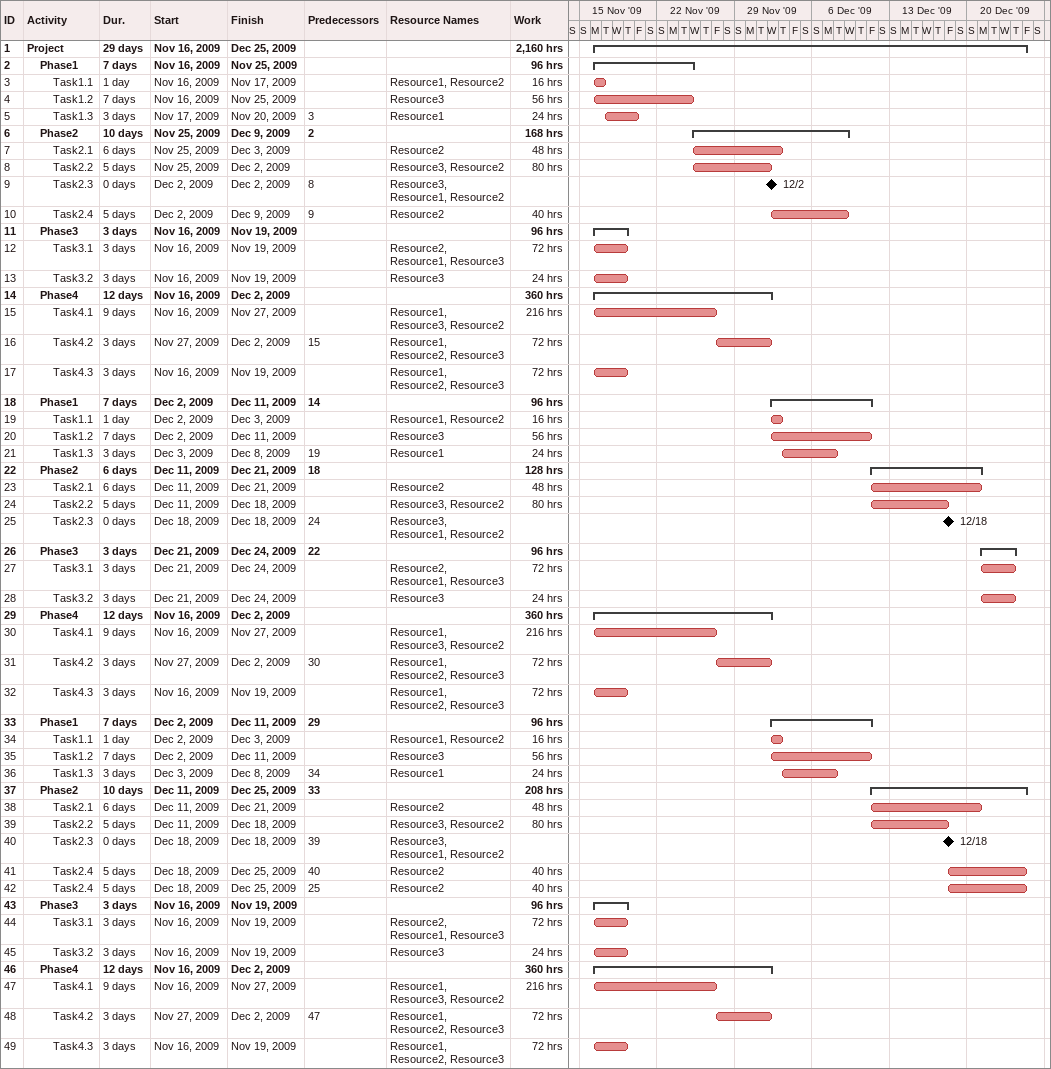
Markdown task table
| ID | Level | Task | Duration | Start | Finish | Predecessors | Resources | Work (h) |
|---|---|---|---|---|---|---|---|---|
| 1 | 1 | **Project** | 29d | 2009-11-16 | 2009-12-25 |  |  | 2160 |
| 2 | 2 | **Phase1** | 7d | 2009-11-16 | 2009-11-25 |  |  | 96 |
| 3 | 3 | Task1.1 | 1d | 2009-11-16 | 2009-11-17 |  | Resource1, Resource2 | 16 |
| 4 | 3 | Task1.2 | 7d | 2009-11-16 | 2009-11-25 |  | Resource3 | 56 |
| 5 | 3 | Task1.3 | 3d | 2009-11-17 | 2009-11-20 | 3 | Resource1 | 24 |
| 6 | 2 | **Phase2** | 10d | 2009-11-25 | 2009-12-09 | 2 |  | 168 |
| 7 | 3 | Task2.1 | 6d | 2009-11-25 | 2009-12-03 |  | Resource2 | 48 |
| 8 | 3 | Task2.2 | 5d | 2009-11-25 | 2009-12-02 |  | Resource3, Resource2 | 80 |
| 9 | 3 | Task2.3 | 0d | 2009-12-02 | 2009-12-02 | 8 | Resource3, Resource1, Resource2 |  |
| 10 | 3 | Task2.4 | 5d | 2009-12-02 | 2009-12-09 | 9 | Resource2 | 40 |
| 11 | 2 | **Phase3** | 3d | 2009-11-16 | 2009-11-19 |  |  | 96 |
| 12 | 3 | Task3.1 | 3d | 2009-11-16 | 2009-11-19 |  | Resource2, Resource1, Resource3 | 72 |
| 13 | 3 | Task3.2 | 3d | 2009-11-16 | 2009-11-19 |  | Resource3 | 24 |
| 14 | 2 | **Phase4** | 12d | 2009-11-16 | 2009-12-02 |  |  | 360 |
| 15 | 3 | Task4.1 | 9d | 2009-11-16 | 2009-11-27 |  | Resource1, Resource3, Resource2 | 216 |
| 16 | 3 | Task4.2 | 3d | 2009-11-27 | 2009-12-02 | 15 | Resource1, Resource2, Resource3 | 72 |
| 17 | 3 | Task4.3 | 3d | 2009-11-16 | 2009-11-19 |  | Resource1, Resource2, Resource3 | 72 |
| 18 | 2 | **Phase1** | 7d | 2009-12-02 | 2009-12-11 | 14 |  | 96 |
| 19 | 3 | Task1.1 | 1d | 2009-12-02 | 2009-12-03 |  | Resource1, Resource2 | 16 |
| 20 | 3 | Task1.2 | 7d | 2009-12-02 | 2009-12-11 |  | Resource3 | 56 |
| 21 | 3 | Task1.3 | 3d | 2009-12-03 | 2009-12-08 | 19 | Resource1 | 24 |
| 22 | 2 | **Phase2** | 6d | 2009-12-11 | 2009-12-21 | 18 |  | 128 |
| 23 | 3 | Task2.1 | 6d | 2009-12-11 | 2009-12-21 |  | Resource2 | 48 |
| 24 | 3 | Task2.2 | 5d | 2009-12-11 | 2009-12-18 |  | Resource3, Resource2 | 80 |
| 25 | 3 | Task2.3 | 0d | 2009-12-18 | 2009-12-18 | 24 | Resource3, Resource1, Resource2 |  |
| 26 | 2 | **Phase3** | 3d | 2009-12-21 | 2009-12-24 | 22 |  | 96 |
| 27 | 3 | Task3.1 | 3d | 2009-12-21 | 2009-12-24 |  | Resource2, Resource1, Resource3 | 72 |
| 28 | 3 | Task3.2 | 3d | 2009-12-21 | 2009-12-24 |  | Resource3 | 24 |
| 29 | 2 | **Phase4** | 12d | 2009-11-16 | 2009-12-02 |  |  | 360 |
| 30 | 3 | Task4.1 | 9d | 2009-11-16 | 2009-11-27 |  | Resource1, Resource3, Resource2 | 216 |
| 31 | 3 | Task4.2 | 3d | 2009-11-27 | 2009-12-02 | 30 | Resource1, Resource2, Resource3 | 72 |
| 32 | 3 | Task4.3 | 3d | 2009-11-16 | 2009-11-19 |  | Resource1, Resource2, Resource3 | 72 |
| 33 | 2 | **Phase1** | 7d | 2009-12-02 | 2009-12-11 | 29 |  | 96 |
| 34 | 3 | Task1.1 | 1d | 2009-12-02 | 2009-12-03 |  | Resource1, Resource2 | 16 |
| 35 | 3 | Task1.2 | 7d | 2009-12-02 | 2009-12-11 |  | Resource3 | 56 |
| 36 | 3 | Task1.3 | 3d | 2009-12-03 | 2009-12-08 | 34 | Resource1 | 24 |
| 37 | 2 | **Phase2** | 10d | 2009-12-11 | 2009-12-25 | 33 |  | 208 |
| 38 | 3 | Task2.1 | 6d | 2009-12-11 | 2009-12-21 |  | Resource2 | 48 |
| 39 | 3 | Task2.2 | 5d | 2009-12-11 | 2009-12-18 |  | Resource3, Resource2 | 80 |
| 40 | 3 | Task2.3 | 0d | 2009-12-18 | 2009-12-18 | 39 | Resource3, Resource1, Resource2 |  |
| 41 | 3 | Task2.4 | 5d | 2009-12-18 | 2009-12-25 | 40 | Resource2 | 40 |
| 42 | 3 | Task2.4 | 5d | 2009-12-18 | 2009-12-25 | 25 | Resource2 | 40 |
| 43 | 2 | **Phase3** | 3d | 2009-11-16 | 2009-11-19 |  |  | 96 |
| 44 | 3 | Task3.1 | 3d | 2009-11-16 | 2009-11-19 |  | Resource2, Resource1, Resource3 | 72 |
| 45 | 3 | Task3.2 | 3d | 2009-11-16 | 2009-11-19 |  | Resource3 | 24 |
| 46 | 2 | **Phase4** | 12d | 2009-11-16 | 2009-12-02 |  |  | 360 |
| 47 | 3 | Task4.1 | 9d | 2009-11-16 | 2009-11-27 |  | Resource1, Resource3, Resource2 | 216 |
| 48 | 3 | Task4.2 | 3d | 2009-11-27 | 2009-12-02 | 47 | Resource1, Resource2, Resource3 | 72 |
| 49 | 3 | Task4.3 | 3d | 2009-11-16 | 2009-11-19 |  | Resource1, Resource2, Resource3 | 72 |
